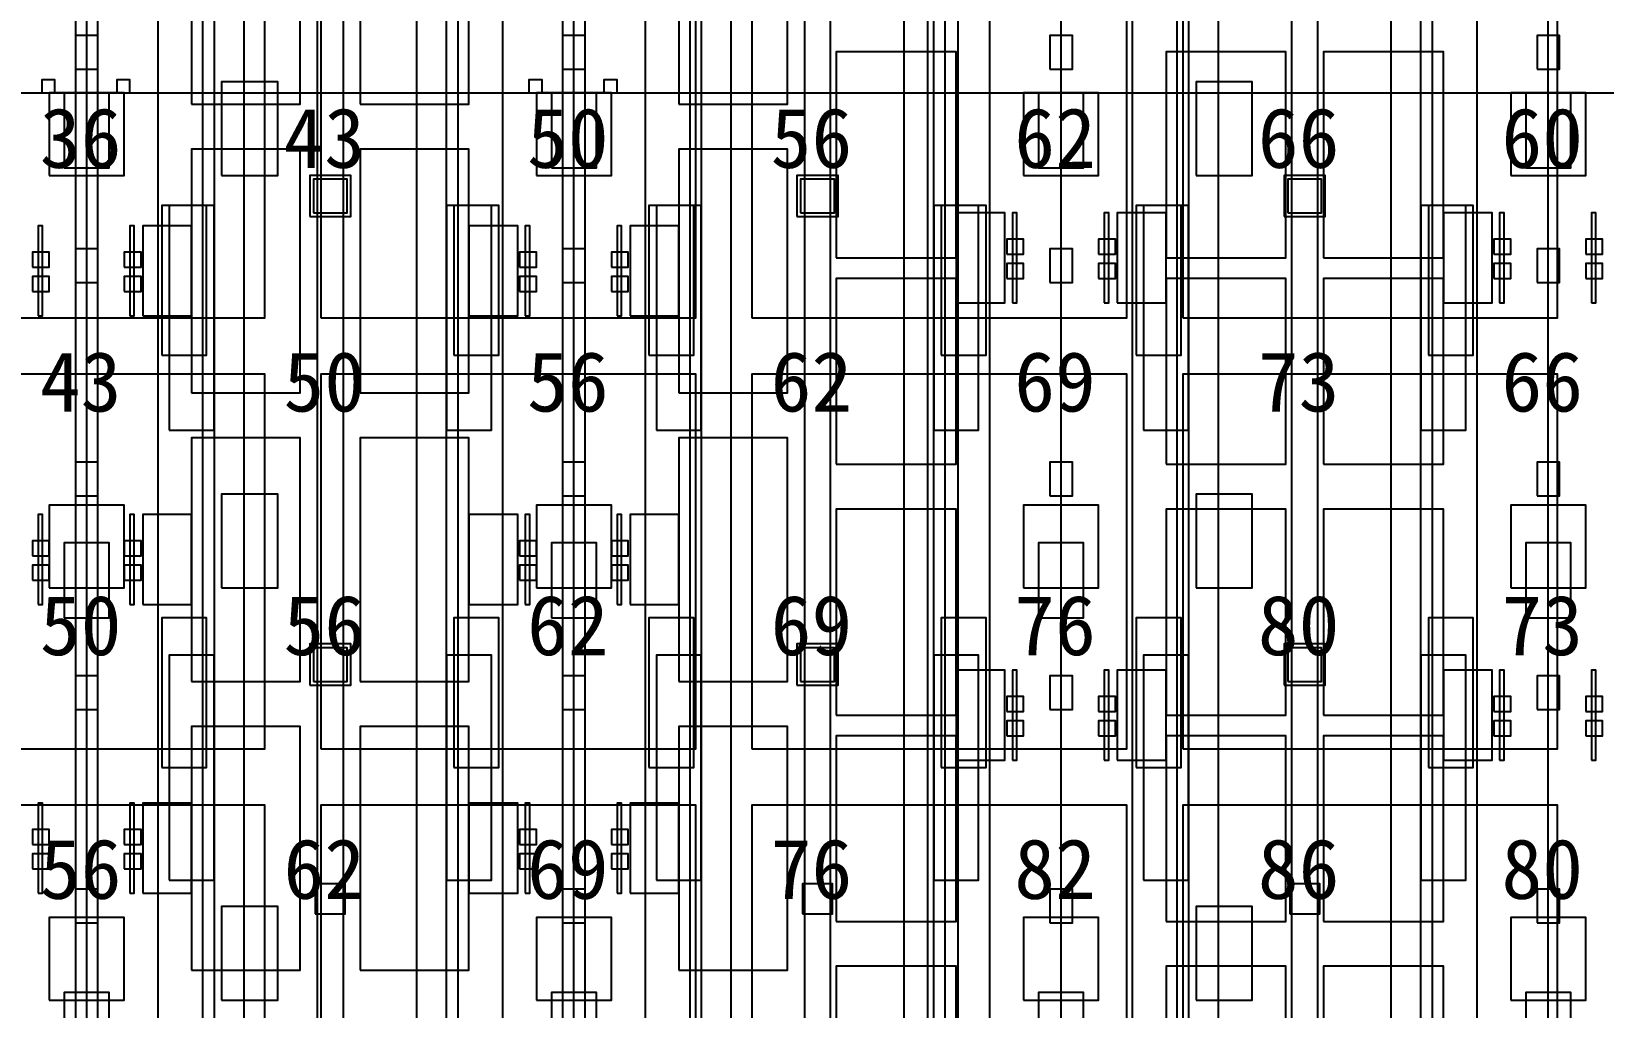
# Model space of a CAD drawing. Header units: metres. Extents: x -1640 to 1560, y -268 to 2338.
# Drawn here: x -243.22 to -201.28, y 1678.6 to 1704.64 of the extents above; entities that cross this region are included whole.
import ezdxf

# ---------------------------------------------------------------- set-up
doc = ezdxf.new("R2010")
doc.units = ezdxf.units.M
for name, color, linetype in [('1F_CHL', 4, 'Continuous'), ('1F_PUMP', 2, 'Continuous'), ('1F_SCR', 3, 'Continuous'), ('1F_STRUCT_COLUMN', 8, 'Continuous'), ('2F_CSF_LATERAL_RACK_CONCEPT', 9, 'Continuous'), ('2F_RFG', 5, 'Continuous'), ('2F_STRUCT_COLUMN', 8, 'Continuous'), ('2F_VMB', 6, 'Continuous'), ('3F_CLEANROOM_OVERHEAD_PIPE_DUCT_CONCEPT', 9, 'Continuous'), ('3F_CVD', 3, 'Continuous'), ('3F_EHS_EGRESS_DIST_M', 2, 'Continuous'), ('3F_FOUP', 5, 'Continuous'), ('3F_OHT', 9, 'Continuous'), ('3F_OHTV', 1, 'Continuous'), ('3F_PHOTO', 1, 'Continuous'), ('3F_STRUCT_COLUMN', 8, 'Continuous'), ('3F_TBAR', 6, 'Continuous'), ('4F_FFU', 1, 'Continuous'), ('4F_STRUCT_PLENUM_TRUSS_CONCEPT', 9, 'Continuous'), ('5F_CHL', 4, 'Continuous'), ('5F_PUMP', 2, 'Continuous'), ('5F_SCR', 3, 'Continuous'), ('5F_STRUCT_COLUMN', 8, 'Continuous'), ('6F_CSF_LATERAL_RACK_CONCEPT', 9, 'Continuous'), ('6F_RFG', 5, 'Continuous'), ('6F_STRUCT_COLUMN', 8, 'Continuous'), ('6F_VMB', 6, 'Continuous'), ('7F_CLEANROOM_OVERHEAD_PIPE_DUCT_CONCEPT', 9, 'Continuous'), ('7F_CVD', 3, 'Continuous'), ('7F_EHS_EGRESS_DIST_M', 2, 'Continuous'), ('7F_FOUP', 5, 'Continuous'), ('7F_OHT', 9, 'Continuous'), ('7F_OHTV', 1, 'Continuous'), ('7F_PHOTO', 1, 'Continuous'), ('7F_STRUCT_COLUMN', 8, 'Continuous'), ('7F_TBAR', 6, 'Continuous'), ('8F_FFU', 1, 'Continuous'), ('8F_STRUCT_PLENUM_TRUSS_CONCEPT', 9, 'Continuous'), ('EHS_GAS_SUPPLY', 3, 'Continuous'), ('EHS_PROCESS_EXHAUST', 1, 'Continuous'), ('EHS_TREATED_EXHAUST', 30, 'Continuous'), ('UTIL_GAS.SPEC_CONCEPT', 3, 'Continuous'), ('UTIL_PCW.R_CONCEPT', 1, 'Continuous'), ('UTIL_PCW.S_CONCEPT', 6, 'Continuous')]:
    doc.layers.add(name, color=color, linetype=linetype)

msp = doc.modelspace()

# ---------------------------------------------------------------- linework, layer by layer
at = {"layer": '1F_CHL'}
for points in [[(-238.15, 1700.8), (-236.65, 1700.8), (-236.65, 1703.3), (-238.15, 1703.3)], [(-212.15, 1700.8), (-210.65, 1700.8), (-210.65, 1703.3), (-212.15, 1703.3)], [(-238.15, 1689.8), (-236.65, 1689.8), (-236.65, 1692.3), (-238.15, 1692.3)], [(-212.15, 1689.8), (-210.65, 1689.8), (-210.65, 1692.3), (-212.15, 1692.3)], [(-238.15, 1678.8), (-236.65, 1678.8), (-236.65, 1681.3), (-238.15, 1681.3)], [(-212.15, 1678.8), (-210.65, 1678.8), (-210.65, 1681.3), (-212.15, 1681.3)]]:
    msp.add_lwpolyline(points, close=True, dxfattribs=at)
at = {"layer": '1F_PUMP'}
for points in [[(-239.75, 1696), (-238.55, 1696), (-238.55, 1700), (-239.75, 1700)], [(-231.95, 1696), (-230.75, 1696), (-230.75, 1700), (-231.95, 1700)], [(-226.75, 1696), (-225.55, 1696), (-225.55, 1700), (-226.75, 1700)], [(-218.95, 1696), (-217.75, 1696), (-217.75, 1700), (-218.95, 1700)], [(-213.75, 1696), (-212.55, 1696), (-212.55, 1700), (-213.75, 1700)], [(-205.95, 1696), (-204.75, 1696), (-204.75, 1700), (-205.95, 1700)], [(-239.75, 1685), (-238.55, 1685), (-238.55, 1689), (-239.75, 1689)], [(-231.95, 1685), (-230.75, 1685), (-230.75, 1689), (-231.95, 1689)], [(-226.75, 1685), (-225.55, 1685), (-225.55, 1689), (-226.75, 1689)], [(-218.95, 1685), (-217.75, 1685), (-217.75, 1689), (-218.95, 1689)], [(-213.75, 1685), (-212.55, 1685), (-212.55, 1689), (-213.75, 1689)], [(-205.95, 1685), (-204.75, 1685), (-204.75, 1689), (-205.95, 1689)]]:
    msp.add_lwpolyline(points, close=True, dxfattribs=at)
at = {"layer": '1F_SCR'}
for points in [[(-242.75, 1700.8), (-240.75, 1700.8), (-240.75, 1703), (-242.75, 1703)], [(-229.75, 1700.8), (-227.75, 1700.8), (-227.75, 1703), (-229.75, 1703)], [(-216.75, 1700.8), (-214.75, 1700.8), (-214.75, 1703), (-216.75, 1703)], [(-203.75, 1700.8), (-201.75, 1700.8), (-201.75, 1703), (-203.75, 1703)], [(-242.75, 1689.8), (-240.75, 1689.8), (-240.75, 1692), (-242.75, 1692)], [(-229.75, 1689.8), (-227.75, 1689.8), (-227.75, 1692), (-229.75, 1692)], [(-216.75, 1689.8), (-214.75, 1689.8), (-214.75, 1692), (-216.75, 1692)], [(-203.75, 1689.8), (-201.75, 1689.8), (-201.75, 1692), (-203.75, 1692)], [(-242.75, 1678.8), (-240.75, 1678.8), (-240.75, 1681), (-242.75, 1681)], [(-229.75, 1678.8), (-227.75, 1678.8), (-227.75, 1681), (-229.75, 1681)], [(-216.75, 1678.8), (-214.75, 1678.8), (-214.75, 1681), (-216.75, 1681)], [(-203.75, 1678.8), (-201.75, 1678.8), (-201.75, 1681), (-203.75, 1681)]]:
    msp.add_lwpolyline(points, close=True, dxfattribs=at)
at = {"layer": '1F_STRUCT_COLUMN'}
for points in [[(-235.8, 1699.7), (-234.7, 1699.7), (-234.7, 1700.8), (-235.8, 1700.8)], [(-222.8, 1699.7), (-221.7, 1699.7), (-221.7, 1700.8), (-222.8, 1700.8)], [(-209.8, 1699.7), (-208.7, 1699.7), (-208.7, 1700.8), (-209.8, 1700.8)], [(-235.8, 1687.2), (-234.7, 1687.2), (-234.7, 1688.3), (-235.8, 1688.3)], [(-222.8, 1687.2), (-221.7, 1687.2), (-221.7, 1688.3), (-222.8, 1688.3)], [(-209.8, 1687.2), (-208.7, 1687.2), (-208.7, 1688.3), (-209.8, 1688.3)]]:
    msp.add_lwpolyline(points, close=True, dxfattribs=at)
at = {"layer": '2F_CSF_LATERAL_RACK_CONCEPT'}
for points in [[(-238.35, 1573), (-237.55, 1573), (-237.55, 1719), (-238.35, 1719)], [(-232.95, 1573), (-232.15, 1573), (-232.15, 1719), (-232.95, 1719)], [(-225.35, 1573), (-224.55, 1573), (-224.55, 1719), (-225.35, 1719)], [(-219.95, 1573), (-219.15, 1573), (-219.15, 1719), (-219.95, 1719)], [(-212.35, 1573), (-211.55, 1573), (-211.55, 1719), (-212.35, 1719)], [(-206.95, 1573), (-206.15, 1573), (-206.15, 1719), (-206.95, 1719)]]:
    msp.add_lwpolyline(points, close=True, dxfattribs=at)
at = {"layer": '2F_RFG'}
for points in [[(-239.55, 1694), (-238.35, 1694), (-238.35, 1700), (-239.55, 1700)], [(-232.15, 1694), (-230.95, 1694), (-230.95, 1700), (-232.15, 1700)], [(-226.55, 1694), (-225.35, 1694), (-225.35, 1700), (-226.55, 1700)], [(-219.15, 1694), (-217.95, 1694), (-217.95, 1700), (-219.15, 1700)], [(-213.55, 1694), (-212.35, 1694), (-212.35, 1700), (-213.55, 1700)], [(-206.15, 1694), (-204.95, 1694), (-204.95, 1700), (-206.15, 1700)], [(-239.55, 1682), (-238.35, 1682), (-238.35, 1688), (-239.55, 1688)], [(-232.15, 1682), (-230.95, 1682), (-230.95, 1688), (-232.15, 1688)], [(-226.55, 1682), (-225.35, 1682), (-225.35, 1688), (-226.55, 1688)], [(-219.15, 1682), (-217.95, 1682), (-217.95, 1688), (-219.15, 1688)], [(-213.55, 1682), (-212.35, 1682), (-212.35, 1688), (-213.55, 1688)], [(-206.15, 1682), (-204.95, 1682), (-204.95, 1688), (-206.15, 1688)]]:
    msp.add_lwpolyline(points, close=True, dxfattribs=at)
at = {"layer": '2F_STRUCT_COLUMN'}
for points in [[(-235.7, 1699.8), (-234.8, 1699.8), (-234.8, 1700.7), (-235.7, 1700.7)], [(-222.7, 1699.8), (-221.8, 1699.8), (-221.8, 1700.7), (-222.7, 1700.7)], [(-209.7, 1699.8), (-208.8, 1699.8), (-208.8, 1700.7), (-209.7, 1700.7)], [(-235.7, 1687.3), (-234.8, 1687.3), (-234.8, 1688.2), (-235.7, 1688.2)], [(-222.7, 1687.3), (-221.8, 1687.3), (-221.8, 1688.2), (-222.7, 1688.2)], [(-209.7, 1687.3), (-208.8, 1687.3), (-208.8, 1688.2), (-209.7, 1688.2)]]:
    msp.add_lwpolyline(points, close=True, dxfattribs=at)
at = {"layer": '2F_VMB'}
for points in [[(-242.35, 1701), (-241.15, 1701), (-241.15, 1703), (-242.35, 1703)], [(-229.35, 1701), (-228.15, 1701), (-228.15, 1703), (-229.35, 1703)], [(-216.35, 1701), (-215.15, 1701), (-215.15, 1703), (-216.35, 1703)], [(-203.35, 1701), (-202.15, 1701), (-202.15, 1703), (-203.35, 1703)], [(-242.35, 1689), (-241.15, 1689), (-241.15, 1691), (-242.35, 1691)], [(-229.35, 1689), (-228.15, 1689), (-228.15, 1691), (-229.35, 1691)], [(-216.35, 1689), (-215.15, 1689), (-215.15, 1691), (-216.35, 1691)], [(-203.35, 1689), (-202.15, 1689), (-202.15, 1691), (-203.35, 1691)], [(-242.35, 1677), (-241.15, 1677), (-241.15, 1679), (-242.35, 1679)], [(-229.35, 1677), (-228.15, 1677), (-228.15, 1679), (-229.35, 1679)], [(-216.35, 1677), (-215.15, 1677), (-215.15, 1679), (-216.35, 1679)], [(-203.35, 1677), (-202.15, 1677), (-202.15, 1679), (-203.35, 1679)]]:
    msp.add_lwpolyline(points, close=True, dxfattribs=at)
at = {"layer": '3F_CLEANROOM_OVERHEAD_PIPE_DUCT_CONCEPT'}
for points in [[(-239.85, 1572), (-238.65, 1572), (-238.65, 1720), (-239.85, 1720)], [(-231.85, 1572), (-230.65, 1572), (-230.65, 1720), (-231.85, 1720)], [(-226.85, 1572), (-225.65, 1572), (-225.65, 1720), (-226.85, 1720)], [(-218.85, 1572), (-217.65, 1572), (-217.65, 1720), (-218.85, 1720)], [(-213.85, 1572), (-212.65, 1572), (-212.65, 1720), (-213.85, 1720)], [(-205.85, 1572), (-204.65, 1572), (-204.65, 1720), (-205.85, 1720)]]:
    msp.add_lwpolyline(points, close=True, dxfattribs=at)
at = {"layer": '3F_CVD'}
for points in [[(-238.95, 1702.7), (-236.05, 1702.7), (-236.05, 1709.2), (-238.95, 1709.2)], [(-234.45, 1702.7), (-231.55, 1702.7), (-231.55, 1709.2), (-234.45, 1709.2)], [(-225.95, 1702.7), (-223.05, 1702.7), (-223.05, 1709.2), (-225.95, 1709.2)], [(-238.95, 1695), (-236.05, 1695), (-236.05, 1701.5), (-238.95, 1701.5)], [(-234.45, 1695), (-231.55, 1695), (-231.55, 1701.5), (-234.45, 1701.5)], [(-225.95, 1695), (-223.05, 1695), (-223.05, 1701.5), (-225.95, 1701.5)], [(-240.25, 1697.05), (-238.95, 1697.05), (-238.95, 1699.45), (-240.25, 1699.45)], [(-231.55, 1697.05), (-230.25, 1697.05), (-230.25, 1699.45), (-231.55, 1699.45)], [(-227.25, 1697.05), (-225.95, 1697.05), (-225.95, 1699.45), (-227.25, 1699.45)], [(-238.95, 1687.3), (-236.05, 1687.3), (-236.05, 1693.8), (-238.95, 1693.8)], [(-234.45, 1687.3), (-231.55, 1687.3), (-231.55, 1693.8), (-234.45, 1693.8)], [(-225.95, 1687.3), (-223.05, 1687.3), (-223.05, 1693.8), (-225.95, 1693.8)], [(-240.25, 1689.35), (-238.95, 1689.35), (-238.95, 1691.75), (-240.25, 1691.75)], [(-231.55, 1689.35), (-230.25, 1689.35), (-230.25, 1691.75), (-231.55, 1691.75)], [(-227.25, 1689.35), (-225.95, 1689.35), (-225.95, 1691.75), (-227.25, 1691.75)], [(-238.95, 1679.6), (-236.05, 1679.6), (-236.05, 1686.1), (-238.95, 1686.1)], [(-234.45, 1679.6), (-231.55, 1679.6), (-231.55, 1686.1), (-234.45, 1686.1)], [(-225.95, 1679.6), (-223.05, 1679.6), (-223.05, 1686.1), (-225.95, 1686.1)], [(-240.25, 1681.65), (-238.95, 1681.65), (-238.95, 1684.05), (-240.25, 1684.05)], [(-231.55, 1681.65), (-230.25, 1681.65), (-230.25, 1684.05), (-231.55, 1684.05)], [(-227.25, 1681.65), (-225.95, 1681.65), (-225.95, 1684.05), (-227.25, 1684.05)]]:
    msp.add_lwpolyline(points, close=True, dxfattribs=at)
at = {"layer": '3F_FOUP'}
for points in [[(-217.2, 1698.7), (-216.75, 1698.7), (-216.75, 1699.1), (-217.2, 1699.1)], [(-214.75, 1698.7), (-214.3, 1698.7), (-214.3, 1699.1), (-214.75, 1699.1)], [(-204.2, 1698.7), (-203.75, 1698.7), (-203.75, 1699.1), (-204.2, 1699.1)], [(-201.75, 1698.7), (-201.3, 1698.7), (-201.3, 1699.1), (-201.75, 1699.1)], [(-243.2, 1698.35), (-242.75, 1698.35), (-242.75, 1698.75), (-243.2, 1698.75)], [(-240.75, 1698.35), (-240.3, 1698.35), (-240.3, 1698.75), (-240.75, 1698.75)], [(-230.2, 1698.35), (-229.75, 1698.35), (-229.75, 1698.75), (-230.2, 1698.75)], [(-227.75, 1698.35), (-227.3, 1698.35), (-227.3, 1698.75), (-227.75, 1698.75)], [(-217.2, 1698.05), (-216.75, 1698.05), (-216.75, 1698.45), (-217.2, 1698.45)], [(-214.75, 1698.05), (-214.3, 1698.05), (-214.3, 1698.45), (-214.75, 1698.45)], [(-204.2, 1698.05), (-203.75, 1698.05), (-203.75, 1698.45), (-204.2, 1698.45)], [(-201.75, 1698.05), (-201.3, 1698.05), (-201.3, 1698.45), (-201.75, 1698.45)], [(-243.2, 1697.7), (-242.75, 1697.7), (-242.75, 1698.1), (-243.2, 1698.1)], [(-240.75, 1697.7), (-240.3, 1697.7), (-240.3, 1698.1), (-240.75, 1698.1)], [(-230.2, 1697.7), (-229.75, 1697.7), (-229.75, 1698.1), (-230.2, 1698.1)], [(-227.75, 1697.7), (-227.3, 1697.7), (-227.3, 1698.1), (-227.75, 1698.1)], [(-243.2, 1690.65), (-242.75, 1690.65), (-242.75, 1691.05), (-243.2, 1691.05)], [(-240.75, 1690.65), (-240.3, 1690.65), (-240.3, 1691.05), (-240.75, 1691.05)], [(-230.2, 1690.65), (-229.75, 1690.65), (-229.75, 1691.05), (-230.2, 1691.05)], [(-227.75, 1690.65), (-227.3, 1690.65), (-227.3, 1691.05), (-227.75, 1691.05)], [(-243.2, 1690), (-242.75, 1690), (-242.75, 1690.4), (-243.2, 1690.4)], [(-240.75, 1690), (-240.3, 1690), (-240.3, 1690.4), (-240.75, 1690.4)], [(-230.2, 1690), (-229.75, 1690), (-229.75, 1690.4), (-230.2, 1690.4)], [(-227.75, 1690), (-227.3, 1690), (-227.3, 1690.4), (-227.75, 1690.4)], [(-217.2, 1686.5), (-216.75, 1686.5), (-216.75, 1686.9), (-217.2, 1686.9)], [(-214.75, 1686.5), (-214.3, 1686.5), (-214.3, 1686.9), (-214.75, 1686.9)], [(-204.2, 1686.5), (-203.75, 1686.5), (-203.75, 1686.9), (-204.2, 1686.9)], [(-201.75, 1686.5), (-201.3, 1686.5), (-201.3, 1686.9), (-201.75, 1686.9)], [(-217.2, 1685.85), (-216.75, 1685.85), (-216.75, 1686.25), (-217.2, 1686.25)], [(-214.75, 1685.85), (-214.3, 1685.85), (-214.3, 1686.25), (-214.75, 1686.25)], [(-204.2, 1685.85), (-203.75, 1685.85), (-203.75, 1686.25), (-204.2, 1686.25)], [(-201.75, 1685.85), (-201.3, 1685.85), (-201.3, 1686.25), (-201.75, 1686.25)], [(-243.2, 1682.95), (-242.75, 1682.95), (-242.75, 1683.35), (-243.2, 1683.35)], [(-240.75, 1682.95), (-240.3, 1682.95), (-240.3, 1683.35), (-240.75, 1683.35)], [(-230.2, 1682.95), (-229.75, 1682.95), (-229.75, 1683.35), (-230.2, 1683.35)], [(-227.75, 1682.95), (-227.3, 1682.95), (-227.3, 1683.35), (-227.75, 1683.35)], [(-243.2, 1682.3), (-242.75, 1682.3), (-242.75, 1682.7), (-243.2, 1682.7)], [(-240.75, 1682.3), (-240.3, 1682.3), (-240.3, 1682.7), (-240.75, 1682.7)], [(-230.2, 1682.3), (-229.75, 1682.3), (-229.75, 1682.7), (-230.2, 1682.7)], [(-227.75, 1682.3), (-227.3, 1682.3), (-227.3, 1682.7), (-227.75, 1682.7)]]:
    msp.add_lwpolyline(points, close=True, dxfattribs=at)
at = {"layer": '3F_OHT'}
for p, q in [((-241.75, 1650), (-241.75, 1720)), ((-228.75, 1650), (-228.75, 1720)), ((-215.75, 1650), (-215.75, 1720)), ((-202.75, 1650), (-202.75, 1720))]:
    msp.add_line(p, q, dxfattribs=at)
at = {"layer": '3F_OHTV'}
for points in [[(-242.05, 1703.63), (-241.45, 1703.63), (-241.45, 1704.53), (-242.05, 1704.53)], [(-229.05, 1703.63), (-228.45, 1703.63), (-228.45, 1704.53), (-229.05, 1704.53)], [(-216.05, 1703.63), (-215.45, 1703.63), (-215.45, 1704.53), (-216.05, 1704.53)], [(-203.05, 1703.63), (-202.45, 1703.63), (-202.45, 1704.53), (-203.05, 1704.53)], [(-242.05, 1697.94), (-241.45, 1697.94), (-241.45, 1698.84), (-242.05, 1698.84)], [(-229.05, 1697.94), (-228.45, 1697.94), (-228.45, 1698.84), (-229.05, 1698.84)], [(-216.05, 1697.94), (-215.45, 1697.94), (-215.45, 1698.84), (-216.05, 1698.84)], [(-203.05, 1697.94), (-202.45, 1697.94), (-202.45, 1698.84), (-203.05, 1698.84)], [(-242.05, 1692.25), (-241.45, 1692.25), (-241.45, 1693.15), (-242.05, 1693.15)], [(-229.05, 1692.25), (-228.45, 1692.25), (-228.45, 1693.15), (-229.05, 1693.15)], [(-216.05, 1692.25), (-215.45, 1692.25), (-215.45, 1693.15), (-216.05, 1693.15)], [(-203.05, 1692.25), (-202.45, 1692.25), (-202.45, 1693.15), (-203.05, 1693.15)], [(-242.05, 1686.55), (-241.45, 1686.55), (-241.45, 1687.45), (-242.05, 1687.45)], [(-229.05, 1686.55), (-228.45, 1686.55), (-228.45, 1687.45), (-229.05, 1687.45)], [(-216.05, 1686.55), (-215.45, 1686.55), (-215.45, 1687.45), (-216.05, 1687.45)], [(-203.05, 1686.55), (-202.45, 1686.55), (-202.45, 1687.45), (-203.05, 1687.45)], [(-242.05, 1680.86), (-241.45, 1680.86), (-241.45, 1681.76), (-242.05, 1681.76)], [(-229.05, 1680.86), (-228.45, 1680.86), (-228.45, 1681.76), (-229.05, 1681.76)], [(-216.05, 1680.86), (-215.45, 1680.86), (-215.45, 1681.76), (-216.05, 1681.76)], [(-203.05, 1680.86), (-202.45, 1680.86), (-202.45, 1681.76), (-203.05, 1681.76)]]:
    msp.add_lwpolyline(points, close=True, dxfattribs=at)
at = {"layer": '3F_PHOTO'}
for points in [[(-221.75, 1698.6), (-218.55, 1698.6), (-218.55, 1704.1), (-221.75, 1704.1)], [(-212.95, 1698.6), (-209.75, 1698.6), (-209.75, 1704.1), (-212.95, 1704.1)], [(-208.75, 1698.6), (-205.55, 1698.6), (-205.55, 1704.1), (-208.75, 1704.1)], [(-218.55, 1697.4), (-217.25, 1697.4), (-217.25, 1699.8), (-218.55, 1699.8)], [(-214.25, 1697.4), (-212.95, 1697.4), (-212.95, 1699.8), (-214.25, 1699.8)], [(-205.55, 1697.4), (-204.25, 1697.4), (-204.25, 1699.8), (-205.55, 1699.8)], [(-221.75, 1693.1), (-218.55, 1693.1), (-218.55, 1698.05), (-221.75, 1698.05)], [(-212.95, 1693.1), (-209.75, 1693.1), (-209.75, 1698.05), (-212.95, 1698.05)], [(-208.75, 1693.1), (-205.55, 1693.1), (-205.55, 1698.05), (-208.75, 1698.05)], [(-221.75, 1686.4), (-218.55, 1686.4), (-218.55, 1691.9), (-221.75, 1691.9)], [(-212.95, 1686.4), (-209.75, 1686.4), (-209.75, 1691.9), (-212.95, 1691.9)], [(-208.75, 1686.4), (-205.55, 1686.4), (-205.55, 1691.9), (-208.75, 1691.9)], [(-218.55, 1685.2), (-217.25, 1685.2), (-217.25, 1687.6), (-218.55, 1687.6)], [(-214.25, 1685.2), (-212.95, 1685.2), (-212.95, 1687.6), (-214.25, 1687.6)], [(-205.55, 1685.2), (-204.25, 1685.2), (-204.25, 1687.6), (-205.55, 1687.6)], [(-221.75, 1680.9), (-218.55, 1680.9), (-218.55, 1685.85), (-221.75, 1685.85)], [(-212.95, 1680.9), (-209.75, 1680.9), (-209.75, 1685.85), (-212.95, 1685.85)], [(-208.75, 1680.9), (-205.55, 1680.9), (-205.55, 1685.85), (-208.75, 1685.85)], [(-221.75, 1674.2), (-218.55, 1674.2), (-218.55, 1679.7), (-221.75, 1679.7)], [(-212.95, 1674.2), (-209.75, 1674.2), (-209.75, 1679.7), (-212.95, 1679.7)], [(-208.75, 1674.2), (-205.55, 1674.2), (-205.55, 1679.7), (-208.75, 1679.7)]]:
    msp.add_lwpolyline(points, close=True, dxfattribs=at)
at = {"layer": '3F_STRUCT_COLUMN'}
for points in [[(-235.65, 1681.1), (-234.85, 1681.1), (-234.85, 1681.9), (-235.65, 1681.9)], [(-222.65, 1681.1), (-221.85, 1681.1), (-221.85, 1681.9), (-222.65, 1681.9)], [(-209.65, 1681.1), (-208.85, 1681.1), (-208.85, 1681.9), (-209.65, 1681.9)]]:
    msp.add_lwpolyline(points, close=True, dxfattribs=at)
at = {"layer": '3F_TBAR'}
for points in [[(-243.05, 1697.05), (-242.93, 1697.05), (-242.93, 1699.45), (-243.05, 1699.45)], [(-240.6, 1697.05), (-240.48, 1697.05), (-240.48, 1699.45), (-240.6, 1699.45)], [(-230.05, 1697.05), (-229.93, 1697.05), (-229.93, 1699.45), (-230.05, 1699.45)], [(-227.6, 1697.05), (-227.48, 1697.05), (-227.48, 1699.45), (-227.6, 1699.45)], [(-217.05, 1697.4), (-216.93, 1697.4), (-216.93, 1699.8), (-217.05, 1699.8)], [(-214.6, 1697.4), (-214.48, 1697.4), (-214.48, 1699.8), (-214.6, 1699.8)], [(-204.05, 1697.4), (-203.93, 1697.4), (-203.93, 1699.8), (-204.05, 1699.8)], [(-201.6, 1697.4), (-201.48, 1697.4), (-201.48, 1699.8), (-201.6, 1699.8)], [(-243.05, 1689.35), (-242.93, 1689.35), (-242.93, 1691.75), (-243.05, 1691.75)], [(-240.6, 1689.35), (-240.48, 1689.35), (-240.48, 1691.75), (-240.6, 1691.75)], [(-230.05, 1689.35), (-229.93, 1689.35), (-229.93, 1691.75), (-230.05, 1691.75)], [(-227.6, 1689.35), (-227.48, 1689.35), (-227.48, 1691.75), (-227.6, 1691.75)], [(-217.05, 1685.2), (-216.93, 1685.2), (-216.93, 1687.6), (-217.05, 1687.6)], [(-214.6, 1685.2), (-214.48, 1685.2), (-214.48, 1687.6), (-214.6, 1687.6)], [(-204.05, 1685.2), (-203.93, 1685.2), (-203.93, 1687.6), (-204.05, 1687.6)], [(-201.6, 1685.2), (-201.48, 1685.2), (-201.48, 1687.6), (-201.6, 1687.6)], [(-243.05, 1681.65), (-242.93, 1681.65), (-242.93, 1684.05), (-243.05, 1684.05)], [(-240.6, 1681.65), (-240.48, 1681.65), (-240.48, 1684.05), (-240.6, 1684.05)], [(-230.05, 1681.65), (-229.93, 1681.65), (-229.93, 1684.05), (-230.05, 1684.05)], [(-227.6, 1681.65), (-227.48, 1681.65), (-227.48, 1684.05), (-227.6, 1684.05)]]:
    msp.add_lwpolyline(points, close=True, dxfattribs=at)
at = {"layer": '4F_FFU'}
for points in [[(-247, 1697), (-237, 1697), (-237, 1707), (-247, 1707)], [(-235.5, 1697), (-225.5, 1697), (-225.5, 1707), (-235.5, 1707)], [(-224, 1697), (-214, 1697), (-214, 1707), (-224, 1707)], [(-212.5, 1697), (-202.5, 1697), (-202.5, 1707), (-212.5, 1707)], [(-247, 1685.5), (-237, 1685.5), (-237, 1695.5), (-247, 1695.5)], [(-235.5, 1685.5), (-225.5, 1685.5), (-225.5, 1695.5), (-235.5, 1695.5)], [(-224, 1685.5), (-214, 1685.5), (-214, 1695.5), (-224, 1695.5)], [(-212.5, 1685.5), (-202.5, 1685.5), (-202.5, 1695.5), (-212.5, 1695.5)], [(-247, 1674), (-237, 1674), (-237, 1684), (-247, 1684)], [(-235.5, 1674), (-225.5, 1674), (-225.5, 1684), (-235.5, 1684)], [(-224, 1674), (-214, 1674), (-214, 1684), (-224, 1684)], [(-212.5, 1674), (-202.5, 1674), (-202.5, 1684), (-212.5, 1684)]]:
    msp.add_lwpolyline(points, close=True, dxfattribs=at)
at = {"layer": '4F_STRUCT_PLENUM_TRUSS_CONCEPT'}
for points in [[(-235.6, 1569), (-234.9, 1569), (-234.9, 1723), (-235.6, 1723)], [(-222.6, 1569), (-221.9, 1569), (-221.9, 1723), (-222.6, 1723)], [(-209.6, 1569), (-208.9, 1569), (-208.9, 1723), (-209.6, 1723)]]:
    msp.add_lwpolyline(points, close=True, dxfattribs=at)
at = {"layer": '5F_CHL'}
for points in [[(-238.15, 1700.8), (-236.65, 1700.8), (-236.65, 1703.3), (-238.15, 1703.3)], [(-212.15, 1700.8), (-210.65, 1700.8), (-210.65, 1703.3), (-212.15, 1703.3)], [(-238.15, 1689.8), (-236.65, 1689.8), (-236.65, 1692.3), (-238.15, 1692.3)], [(-212.15, 1689.8), (-210.65, 1689.8), (-210.65, 1692.3), (-212.15, 1692.3)], [(-238.15, 1678.8), (-236.65, 1678.8), (-236.65, 1681.3), (-238.15, 1681.3)], [(-212.15, 1678.8), (-210.65, 1678.8), (-210.65, 1681.3), (-212.15, 1681.3)]]:
    msp.add_lwpolyline(points, close=True, dxfattribs=at)
at = {"layer": '5F_PUMP'}
for points in [[(-239.75, 1696), (-238.55, 1696), (-238.55, 1700), (-239.75, 1700)], [(-231.95, 1696), (-230.75, 1696), (-230.75, 1700), (-231.95, 1700)], [(-226.75, 1696), (-225.55, 1696), (-225.55, 1700), (-226.75, 1700)], [(-218.95, 1696), (-217.75, 1696), (-217.75, 1700), (-218.95, 1700)], [(-213.75, 1696), (-212.55, 1696), (-212.55, 1700), (-213.75, 1700)], [(-205.95, 1696), (-204.75, 1696), (-204.75, 1700), (-205.95, 1700)], [(-239.75, 1685), (-238.55, 1685), (-238.55, 1689), (-239.75, 1689)], [(-231.95, 1685), (-230.75, 1685), (-230.75, 1689), (-231.95, 1689)], [(-226.75, 1685), (-225.55, 1685), (-225.55, 1689), (-226.75, 1689)], [(-218.95, 1685), (-217.75, 1685), (-217.75, 1689), (-218.95, 1689)], [(-213.75, 1685), (-212.55, 1685), (-212.55, 1689), (-213.75, 1689)], [(-205.95, 1685), (-204.75, 1685), (-204.75, 1689), (-205.95, 1689)]]:
    msp.add_lwpolyline(points, close=True, dxfattribs=at)
at = {"layer": '5F_SCR'}
for points in [[(-242.75, 1700.8), (-240.75, 1700.8), (-240.75, 1703), (-242.75, 1703)], [(-229.75, 1700.8), (-227.75, 1700.8), (-227.75, 1703), (-229.75, 1703)], [(-216.75, 1700.8), (-214.75, 1700.8), (-214.75, 1703), (-216.75, 1703)], [(-203.75, 1700.8), (-201.75, 1700.8), (-201.75, 1703), (-203.75, 1703)], [(-242.75, 1689.8), (-240.75, 1689.8), (-240.75, 1692), (-242.75, 1692)], [(-229.75, 1689.8), (-227.75, 1689.8), (-227.75, 1692), (-229.75, 1692)], [(-216.75, 1689.8), (-214.75, 1689.8), (-214.75, 1692), (-216.75, 1692)], [(-203.75, 1689.8), (-201.75, 1689.8), (-201.75, 1692), (-203.75, 1692)], [(-242.75, 1678.8), (-240.75, 1678.8), (-240.75, 1681), (-242.75, 1681)], [(-229.75, 1678.8), (-227.75, 1678.8), (-227.75, 1681), (-229.75, 1681)], [(-216.75, 1678.8), (-214.75, 1678.8), (-214.75, 1681), (-216.75, 1681)], [(-203.75, 1678.8), (-201.75, 1678.8), (-201.75, 1681), (-203.75, 1681)]]:
    msp.add_lwpolyline(points, close=True, dxfattribs=at)
at = {"layer": '5F_STRUCT_COLUMN'}
for points in [[(-235.8, 1699.7), (-234.7, 1699.7), (-234.7, 1700.8), (-235.8, 1700.8)], [(-222.8, 1699.7), (-221.7, 1699.7), (-221.7, 1700.8), (-222.8, 1700.8)], [(-209.8, 1699.7), (-208.7, 1699.7), (-208.7, 1700.8), (-209.8, 1700.8)], [(-235.8, 1687.2), (-234.7, 1687.2), (-234.7, 1688.3), (-235.8, 1688.3)], [(-222.8, 1687.2), (-221.7, 1687.2), (-221.7, 1688.3), (-222.8, 1688.3)], [(-209.8, 1687.2), (-208.7, 1687.2), (-208.7, 1688.3), (-209.8, 1688.3)]]:
    msp.add_lwpolyline(points, close=True, dxfattribs=at)
at = {"layer": '6F_CSF_LATERAL_RACK_CONCEPT'}
for points in [[(-238.35, 1573), (-237.55, 1573), (-237.55, 1719), (-238.35, 1719)], [(-232.95, 1573), (-232.15, 1573), (-232.15, 1719), (-232.95, 1719)], [(-225.35, 1573), (-224.55, 1573), (-224.55, 1719), (-225.35, 1719)], [(-219.95, 1573), (-219.15, 1573), (-219.15, 1719), (-219.95, 1719)], [(-212.35, 1573), (-211.55, 1573), (-211.55, 1719), (-212.35, 1719)], [(-206.95, 1573), (-206.15, 1573), (-206.15, 1719), (-206.95, 1719)]]:
    msp.add_lwpolyline(points, close=True, dxfattribs=at)
at = {"layer": '6F_RFG'}
for points in [[(-239.55, 1694), (-238.35, 1694), (-238.35, 1700), (-239.55, 1700)], [(-232.15, 1694), (-230.95, 1694), (-230.95, 1700), (-232.15, 1700)], [(-226.55, 1694), (-225.35, 1694), (-225.35, 1700), (-226.55, 1700)], [(-219.15, 1694), (-217.95, 1694), (-217.95, 1700), (-219.15, 1700)], [(-213.55, 1694), (-212.35, 1694), (-212.35, 1700), (-213.55, 1700)], [(-206.15, 1694), (-204.95, 1694), (-204.95, 1700), (-206.15, 1700)], [(-239.55, 1682), (-238.35, 1682), (-238.35, 1688), (-239.55, 1688)], [(-232.15, 1682), (-230.95, 1682), (-230.95, 1688), (-232.15, 1688)], [(-226.55, 1682), (-225.35, 1682), (-225.35, 1688), (-226.55, 1688)], [(-219.15, 1682), (-217.95, 1682), (-217.95, 1688), (-219.15, 1688)], [(-213.55, 1682), (-212.35, 1682), (-212.35, 1688), (-213.55, 1688)], [(-206.15, 1682), (-204.95, 1682), (-204.95, 1688), (-206.15, 1688)]]:
    msp.add_lwpolyline(points, close=True, dxfattribs=at)
at = {"layer": '6F_STRUCT_COLUMN'}
for points in [[(-235.7, 1699.8), (-234.8, 1699.8), (-234.8, 1700.7), (-235.7, 1700.7)], [(-222.7, 1699.8), (-221.8, 1699.8), (-221.8, 1700.7), (-222.7, 1700.7)], [(-209.7, 1699.8), (-208.8, 1699.8), (-208.8, 1700.7), (-209.7, 1700.7)], [(-235.7, 1687.3), (-234.8, 1687.3), (-234.8, 1688.2), (-235.7, 1688.2)], [(-222.7, 1687.3), (-221.8, 1687.3), (-221.8, 1688.2), (-222.7, 1688.2)], [(-209.7, 1687.3), (-208.8, 1687.3), (-208.8, 1688.2), (-209.7, 1688.2)]]:
    msp.add_lwpolyline(points, close=True, dxfattribs=at)
at = {"layer": '6F_VMB'}
for points in [[(-242.35, 1701), (-241.15, 1701), (-241.15, 1703), (-242.35, 1703)], [(-229.35, 1701), (-228.15, 1701), (-228.15, 1703), (-229.35, 1703)], [(-216.35, 1701), (-215.15, 1701), (-215.15, 1703), (-216.35, 1703)], [(-203.35, 1701), (-202.15, 1701), (-202.15, 1703), (-203.35, 1703)], [(-242.35, 1689), (-241.15, 1689), (-241.15, 1691), (-242.35, 1691)], [(-229.35, 1689), (-228.15, 1689), (-228.15, 1691), (-229.35, 1691)], [(-216.35, 1689), (-215.15, 1689), (-215.15, 1691), (-216.35, 1691)], [(-203.35, 1689), (-202.15, 1689), (-202.15, 1691), (-203.35, 1691)], [(-242.35, 1677), (-241.15, 1677), (-241.15, 1679), (-242.35, 1679)], [(-229.35, 1677), (-228.15, 1677), (-228.15, 1679), (-229.35, 1679)], [(-216.35, 1677), (-215.15, 1677), (-215.15, 1679), (-216.35, 1679)], [(-203.35, 1677), (-202.15, 1677), (-202.15, 1679), (-203.35, 1679)]]:
    msp.add_lwpolyline(points, close=True, dxfattribs=at)
at = {"layer": '7F_CLEANROOM_OVERHEAD_PIPE_DUCT_CONCEPT'}
for points in [[(-239.85, 1572), (-238.65, 1572), (-238.65, 1720), (-239.85, 1720)], [(-231.85, 1572), (-230.65, 1572), (-230.65, 1720), (-231.85, 1720)], [(-226.85, 1572), (-225.65, 1572), (-225.65, 1720), (-226.85, 1720)], [(-218.85, 1572), (-217.65, 1572), (-217.65, 1720), (-218.85, 1720)], [(-213.85, 1572), (-212.65, 1572), (-212.65, 1720), (-213.85, 1720)], [(-205.85, 1572), (-204.65, 1572), (-204.65, 1720), (-205.85, 1720)]]:
    msp.add_lwpolyline(points, close=True, dxfattribs=at)
at = {"layer": '7F_CVD'}
for points in [[(-238.95, 1702.7), (-236.05, 1702.7), (-236.05, 1709.2), (-238.95, 1709.2)], [(-234.45, 1702.7), (-231.55, 1702.7), (-231.55, 1709.2), (-234.45, 1709.2)], [(-225.95, 1702.7), (-223.05, 1702.7), (-223.05, 1709.2), (-225.95, 1709.2)], [(-238.95, 1695), (-236.05, 1695), (-236.05, 1701.5), (-238.95, 1701.5)], [(-234.45, 1695), (-231.55, 1695), (-231.55, 1701.5), (-234.45, 1701.5)], [(-225.95, 1695), (-223.05, 1695), (-223.05, 1701.5), (-225.95, 1701.5)], [(-240.25, 1697.05), (-238.95, 1697.05), (-238.95, 1699.45), (-240.25, 1699.45)], [(-231.55, 1697.05), (-230.25, 1697.05), (-230.25, 1699.45), (-231.55, 1699.45)], [(-227.25, 1697.05), (-225.95, 1697.05), (-225.95, 1699.45), (-227.25, 1699.45)], [(-238.95, 1687.3), (-236.05, 1687.3), (-236.05, 1693.8), (-238.95, 1693.8)], [(-234.45, 1687.3), (-231.55, 1687.3), (-231.55, 1693.8), (-234.45, 1693.8)], [(-225.95, 1687.3), (-223.05, 1687.3), (-223.05, 1693.8), (-225.95, 1693.8)], [(-240.25, 1689.35), (-238.95, 1689.35), (-238.95, 1691.75), (-240.25, 1691.75)], [(-231.55, 1689.35), (-230.25, 1689.35), (-230.25, 1691.75), (-231.55, 1691.75)], [(-227.25, 1689.35), (-225.95, 1689.35), (-225.95, 1691.75), (-227.25, 1691.75)], [(-238.95, 1679.6), (-236.05, 1679.6), (-236.05, 1686.1), (-238.95, 1686.1)], [(-234.45, 1679.6), (-231.55, 1679.6), (-231.55, 1686.1), (-234.45, 1686.1)], [(-225.95, 1679.6), (-223.05, 1679.6), (-223.05, 1686.1), (-225.95, 1686.1)], [(-240.25, 1681.65), (-238.95, 1681.65), (-238.95, 1684.05), (-240.25, 1684.05)], [(-231.55, 1681.65), (-230.25, 1681.65), (-230.25, 1684.05), (-231.55, 1684.05)], [(-227.25, 1681.65), (-225.95, 1681.65), (-225.95, 1684.05), (-227.25, 1684.05)]]:
    msp.add_lwpolyline(points, close=True, dxfattribs=at)
at = {"layer": '7F_FOUP'}
for points in [[(-217.2, 1698.7), (-216.75, 1698.7), (-216.75, 1699.1), (-217.2, 1699.1)], [(-214.75, 1698.7), (-214.3, 1698.7), (-214.3, 1699.1), (-214.75, 1699.1)], [(-204.2, 1698.7), (-203.75, 1698.7), (-203.75, 1699.1), (-204.2, 1699.1)], [(-201.75, 1698.7), (-201.3, 1698.7), (-201.3, 1699.1), (-201.75, 1699.1)], [(-243.2, 1698.35), (-242.75, 1698.35), (-242.75, 1698.75), (-243.2, 1698.75)], [(-240.75, 1698.35), (-240.3, 1698.35), (-240.3, 1698.75), (-240.75, 1698.75)], [(-230.2, 1698.35), (-229.75, 1698.35), (-229.75, 1698.75), (-230.2, 1698.75)], [(-227.75, 1698.35), (-227.3, 1698.35), (-227.3, 1698.75), (-227.75, 1698.75)], [(-217.2, 1698.05), (-216.75, 1698.05), (-216.75, 1698.45), (-217.2, 1698.45)], [(-214.75, 1698.05), (-214.3, 1698.05), (-214.3, 1698.45), (-214.75, 1698.45)], [(-204.2, 1698.05), (-203.75, 1698.05), (-203.75, 1698.45), (-204.2, 1698.45)], [(-201.75, 1698.05), (-201.3, 1698.05), (-201.3, 1698.45), (-201.75, 1698.45)], [(-243.2, 1697.7), (-242.75, 1697.7), (-242.75, 1698.1), (-243.2, 1698.1)], [(-240.75, 1697.7), (-240.3, 1697.7), (-240.3, 1698.1), (-240.75, 1698.1)], [(-230.2, 1697.7), (-229.75, 1697.7), (-229.75, 1698.1), (-230.2, 1698.1)], [(-227.75, 1697.7), (-227.3, 1697.7), (-227.3, 1698.1), (-227.75, 1698.1)], [(-243.2, 1690.65), (-242.75, 1690.65), (-242.75, 1691.05), (-243.2, 1691.05)], [(-240.75, 1690.65), (-240.3, 1690.65), (-240.3, 1691.05), (-240.75, 1691.05)], [(-230.2, 1690.65), (-229.75, 1690.65), (-229.75, 1691.05), (-230.2, 1691.05)], [(-227.75, 1690.65), (-227.3, 1690.65), (-227.3, 1691.05), (-227.75, 1691.05)], [(-243.2, 1690), (-242.75, 1690), (-242.75, 1690.4), (-243.2, 1690.4)], [(-240.75, 1690), (-240.3, 1690), (-240.3, 1690.4), (-240.75, 1690.4)], [(-230.2, 1690), (-229.75, 1690), (-229.75, 1690.4), (-230.2, 1690.4)], [(-227.75, 1690), (-227.3, 1690), (-227.3, 1690.4), (-227.75, 1690.4)], [(-217.2, 1686.5), (-216.75, 1686.5), (-216.75, 1686.9), (-217.2, 1686.9)], [(-214.75, 1686.5), (-214.3, 1686.5), (-214.3, 1686.9), (-214.75, 1686.9)], [(-204.2, 1686.5), (-203.75, 1686.5), (-203.75, 1686.9), (-204.2, 1686.9)], [(-201.75, 1686.5), (-201.3, 1686.5), (-201.3, 1686.9), (-201.75, 1686.9)], [(-217.2, 1685.85), (-216.75, 1685.85), (-216.75, 1686.25), (-217.2, 1686.25)], [(-214.75, 1685.85), (-214.3, 1685.85), (-214.3, 1686.25), (-214.75, 1686.25)], [(-204.2, 1685.85), (-203.75, 1685.85), (-203.75, 1686.25), (-204.2, 1686.25)], [(-201.75, 1685.85), (-201.3, 1685.85), (-201.3, 1686.25), (-201.75, 1686.25)], [(-243.2, 1682.95), (-242.75, 1682.95), (-242.75, 1683.35), (-243.2, 1683.35)], [(-240.75, 1682.95), (-240.3, 1682.95), (-240.3, 1683.35), (-240.75, 1683.35)], [(-230.2, 1682.95), (-229.75, 1682.95), (-229.75, 1683.35), (-230.2, 1683.35)], [(-227.75, 1682.95), (-227.3, 1682.95), (-227.3, 1683.35), (-227.75, 1683.35)], [(-243.2, 1682.3), (-242.75, 1682.3), (-242.75, 1682.7), (-243.2, 1682.7)], [(-240.75, 1682.3), (-240.3, 1682.3), (-240.3, 1682.7), (-240.75, 1682.7)], [(-230.2, 1682.3), (-229.75, 1682.3), (-229.75, 1682.7), (-230.2, 1682.7)], [(-227.75, 1682.3), (-227.3, 1682.3), (-227.3, 1682.7), (-227.75, 1682.7)]]:
    msp.add_lwpolyline(points, close=True, dxfattribs=at)
at = {"layer": '7F_OHT'}
for p, q in [((-241.75, 1650), (-241.75, 1720)), ((-228.75, 1650), (-228.75, 1720)), ((-215.75, 1650), (-215.75, 1720)), ((-202.75, 1650), (-202.75, 1720))]:
    msp.add_line(p, q, dxfattribs=at)
at = {"layer": '7F_OHTV'}
for points in [[(-242.05, 1703.63), (-241.45, 1703.63), (-241.45, 1704.53), (-242.05, 1704.53)], [(-229.05, 1703.63), (-228.45, 1703.63), (-228.45, 1704.53), (-229.05, 1704.53)], [(-216.05, 1703.63), (-215.45, 1703.63), (-215.45, 1704.53), (-216.05, 1704.53)], [(-203.05, 1703.63), (-202.45, 1703.63), (-202.45, 1704.53), (-203.05, 1704.53)], [(-242.05, 1697.94), (-241.45, 1697.94), (-241.45, 1698.84), (-242.05, 1698.84)], [(-229.05, 1697.94), (-228.45, 1697.94), (-228.45, 1698.84), (-229.05, 1698.84)], [(-216.05, 1697.94), (-215.45, 1697.94), (-215.45, 1698.84), (-216.05, 1698.84)], [(-203.05, 1697.94), (-202.45, 1697.94), (-202.45, 1698.84), (-203.05, 1698.84)], [(-242.05, 1692.25), (-241.45, 1692.25), (-241.45, 1693.15), (-242.05, 1693.15)], [(-229.05, 1692.25), (-228.45, 1692.25), (-228.45, 1693.15), (-229.05, 1693.15)], [(-216.05, 1692.25), (-215.45, 1692.25), (-215.45, 1693.15), (-216.05, 1693.15)], [(-203.05, 1692.25), (-202.45, 1692.25), (-202.45, 1693.15), (-203.05, 1693.15)], [(-242.05, 1686.55), (-241.45, 1686.55), (-241.45, 1687.45), (-242.05, 1687.45)], [(-229.05, 1686.55), (-228.45, 1686.55), (-228.45, 1687.45), (-229.05, 1687.45)], [(-216.05, 1686.55), (-215.45, 1686.55), (-215.45, 1687.45), (-216.05, 1687.45)], [(-203.05, 1686.55), (-202.45, 1686.55), (-202.45, 1687.45), (-203.05, 1687.45)], [(-242.05, 1680.86), (-241.45, 1680.86), (-241.45, 1681.76), (-242.05, 1681.76)], [(-229.05, 1680.86), (-228.45, 1680.86), (-228.45, 1681.76), (-229.05, 1681.76)], [(-216.05, 1680.86), (-215.45, 1680.86), (-215.45, 1681.76), (-216.05, 1681.76)], [(-203.05, 1680.86), (-202.45, 1680.86), (-202.45, 1681.76), (-203.05, 1681.76)]]:
    msp.add_lwpolyline(points, close=True, dxfattribs=at)
at = {"layer": '7F_PHOTO'}
for points in [[(-221.75, 1698.6), (-218.55, 1698.6), (-218.55, 1704.1), (-221.75, 1704.1)], [(-212.95, 1698.6), (-209.75, 1698.6), (-209.75, 1704.1), (-212.95, 1704.1)], [(-208.75, 1698.6), (-205.55, 1698.6), (-205.55, 1704.1), (-208.75, 1704.1)], [(-218.55, 1697.4), (-217.25, 1697.4), (-217.25, 1699.8), (-218.55, 1699.8)], [(-214.25, 1697.4), (-212.95, 1697.4), (-212.95, 1699.8), (-214.25, 1699.8)], [(-205.55, 1697.4), (-204.25, 1697.4), (-204.25, 1699.8), (-205.55, 1699.8)], [(-221.75, 1693.1), (-218.55, 1693.1), (-218.55, 1698.05), (-221.75, 1698.05)], [(-212.95, 1693.1), (-209.75, 1693.1), (-209.75, 1698.05), (-212.95, 1698.05)], [(-208.75, 1693.1), (-205.55, 1693.1), (-205.55, 1698.05), (-208.75, 1698.05)], [(-221.75, 1686.4), (-218.55, 1686.4), (-218.55, 1691.9), (-221.75, 1691.9)], [(-212.95, 1686.4), (-209.75, 1686.4), (-209.75, 1691.9), (-212.95, 1691.9)], [(-208.75, 1686.4), (-205.55, 1686.4), (-205.55, 1691.9), (-208.75, 1691.9)], [(-218.55, 1685.2), (-217.25, 1685.2), (-217.25, 1687.6), (-218.55, 1687.6)], [(-214.25, 1685.2), (-212.95, 1685.2), (-212.95, 1687.6), (-214.25, 1687.6)], [(-205.55, 1685.2), (-204.25, 1685.2), (-204.25, 1687.6), (-205.55, 1687.6)], [(-221.75, 1680.9), (-218.55, 1680.9), (-218.55, 1685.85), (-221.75, 1685.85)], [(-212.95, 1680.9), (-209.75, 1680.9), (-209.75, 1685.85), (-212.95, 1685.85)], [(-208.75, 1680.9), (-205.55, 1680.9), (-205.55, 1685.85), (-208.75, 1685.85)], [(-221.75, 1674.2), (-218.55, 1674.2), (-218.55, 1679.7), (-221.75, 1679.7)], [(-212.95, 1674.2), (-209.75, 1674.2), (-209.75, 1679.7), (-212.95, 1679.7)], [(-208.75, 1674.2), (-205.55, 1674.2), (-205.55, 1679.7), (-208.75, 1679.7)]]:
    msp.add_lwpolyline(points, close=True, dxfattribs=at)
at = {"layer": '7F_STRUCT_COLUMN'}
for points in [[(-235.65, 1681.1), (-234.85, 1681.1), (-234.85, 1681.9), (-235.65, 1681.9)], [(-222.65, 1681.1), (-221.85, 1681.1), (-221.85, 1681.9), (-222.65, 1681.9)], [(-209.65, 1681.1), (-208.85, 1681.1), (-208.85, 1681.9), (-209.65, 1681.9)]]:
    msp.add_lwpolyline(points, close=True, dxfattribs=at)
at = {"layer": '7F_TBAR'}
for points in [[(-243.05, 1697.05), (-242.93, 1697.05), (-242.93, 1699.45), (-243.05, 1699.45)], [(-240.6, 1697.05), (-240.48, 1697.05), (-240.48, 1699.45), (-240.6, 1699.45)], [(-230.05, 1697.05), (-229.93, 1697.05), (-229.93, 1699.45), (-230.05, 1699.45)], [(-227.6, 1697.05), (-227.48, 1697.05), (-227.48, 1699.45), (-227.6, 1699.45)], [(-217.05, 1697.4), (-216.93, 1697.4), (-216.93, 1699.8), (-217.05, 1699.8)], [(-214.6, 1697.4), (-214.48, 1697.4), (-214.48, 1699.8), (-214.6, 1699.8)], [(-204.05, 1697.4), (-203.93, 1697.4), (-203.93, 1699.8), (-204.05, 1699.8)], [(-201.6, 1697.4), (-201.48, 1697.4), (-201.48, 1699.8), (-201.6, 1699.8)], [(-243.05, 1689.35), (-242.93, 1689.35), (-242.93, 1691.75), (-243.05, 1691.75)], [(-240.6, 1689.35), (-240.48, 1689.35), (-240.48, 1691.75), (-240.6, 1691.75)], [(-230.05, 1689.35), (-229.93, 1689.35), (-229.93, 1691.75), (-230.05, 1691.75)], [(-227.6, 1689.35), (-227.48, 1689.35), (-227.48, 1691.75), (-227.6, 1691.75)], [(-217.05, 1685.2), (-216.93, 1685.2), (-216.93, 1687.6), (-217.05, 1687.6)], [(-214.6, 1685.2), (-214.48, 1685.2), (-214.48, 1687.6), (-214.6, 1687.6)], [(-204.05, 1685.2), (-203.93, 1685.2), (-203.93, 1687.6), (-204.05, 1687.6)], [(-201.6, 1685.2), (-201.48, 1685.2), (-201.48, 1687.6), (-201.6, 1687.6)], [(-243.05, 1681.65), (-242.93, 1681.65), (-242.93, 1684.05), (-243.05, 1684.05)], [(-240.6, 1681.65), (-240.48, 1681.65), (-240.48, 1684.05), (-240.6, 1684.05)], [(-230.05, 1681.65), (-229.93, 1681.65), (-229.93, 1684.05), (-230.05, 1684.05)], [(-227.6, 1681.65), (-227.48, 1681.65), (-227.48, 1684.05), (-227.6, 1684.05)]]:
    msp.add_lwpolyline(points, close=True, dxfattribs=at)
at = {"layer": '8F_FFU'}
for points in [[(-247, 1697), (-237, 1697), (-237, 1707), (-247, 1707)], [(-235.5, 1697), (-225.5, 1697), (-225.5, 1707), (-235.5, 1707)], [(-224, 1697), (-214, 1697), (-214, 1707), (-224, 1707)], [(-212.5, 1697), (-202.5, 1697), (-202.5, 1707), (-212.5, 1707)], [(-247, 1685.5), (-237, 1685.5), (-237, 1695.5), (-247, 1695.5)], [(-235.5, 1685.5), (-225.5, 1685.5), (-225.5, 1695.5), (-235.5, 1695.5)], [(-224, 1685.5), (-214, 1685.5), (-214, 1695.5), (-224, 1695.5)], [(-212.5, 1685.5), (-202.5, 1685.5), (-202.5, 1695.5), (-212.5, 1695.5)], [(-247, 1674), (-237, 1674), (-237, 1684), (-247, 1684)], [(-235.5, 1674), (-225.5, 1674), (-225.5, 1684), (-235.5, 1684)], [(-224, 1674), (-214, 1674), (-214, 1684), (-224, 1684)], [(-212.5, 1674), (-202.5, 1674), (-202.5, 1684), (-212.5, 1684)]]:
    msp.add_lwpolyline(points, close=True, dxfattribs=at)
at = {"layer": '8F_STRUCT_PLENUM_TRUSS_CONCEPT'}
for points in [[(-235.6, 1569), (-234.9, 1569), (-234.9, 1723), (-235.6, 1723)], [(-222.6, 1569), (-221.9, 1569), (-221.9, 1723), (-222.6, 1723)], [(-209.6, 1569), (-208.9, 1569), (-208.9, 1723), (-209.6, 1723)]]:
    msp.add_lwpolyline(points, close=True, dxfattribs=at)
at = {"layer": 'EHS_GAS_SUPPLY'}
for points in [[(-240.95, 1703), (-240.6, 1703), (-240.6, 1703.35), (-240.95, 1703.35)], [(-240.95, 1703), (-240.6, 1703), (-240.6, 1703.35), (-240.95, 1703.35)], [(-227.95, 1703), (-227.6, 1703), (-227.6, 1703.35), (-227.95, 1703.35)], [(-227.95, 1703), (-227.6, 1703), (-227.6, 1703.35), (-227.95, 1703.35)]]:
    msp.add_lwpolyline(points, close=True, dxfattribs=at)
at = {"layer": 'EHS_PROCESS_EXHAUST'}
for points in [[(-242.95, 1703), (-242.6, 1703), (-242.6, 1703.35), (-242.95, 1703.35)], [(-242.95, 1703), (-242.6, 1703), (-242.6, 1703.35), (-242.95, 1703.35)], [(-229.95, 1703), (-229.6, 1703), (-229.6, 1703.35), (-229.95, 1703.35)], [(-229.95, 1703), (-229.6, 1703), (-229.6, 1703.35), (-229.95, 1703.35)]]:
    msp.add_lwpolyline(points, close=True, dxfattribs=at)
at = {"layer": 'EHS_TREATED_EXHAUST'}
for points in [[(-242.05, 1573), (-241.45, 1573), (-241.45, 1731), (-242.05, 1731)], [(-242.05, 1573), (-241.45, 1573), (-241.45, 1731), (-242.05, 1731)], [(-229.05, 1573), (-228.45, 1573), (-228.45, 1731), (-229.05, 1731)], [(-229.05, 1573), (-228.45, 1573), (-228.45, 1731), (-229.05, 1731)]]:
    msp.add_lwpolyline(points, close=True, dxfattribs=at)
at = {"layer": 'UTIL_GAS.SPEC_CONCEPT'}
msp.add_line((-277.3, 1703), (188.3, 1703), dxfattribs=at)
msp.add_line((-277.3, 1703), (188.3, 1703), dxfattribs=at)
at = {"layer": 'UTIL_PCW.R_CONCEPT'}
msp.add_line((-218.495, 1574.78), (-218.495, 1717.23), dxfattribs=at)
msp.add_line((-218.495, 1574.78), (-218.495, 1717.23), dxfattribs=at)
at = {"layer": 'UTIL_PCW.S_CONCEPT'}
msp.add_line((-219.305, 1574.78), (-219.305, 1717.23), dxfattribs=at)
msp.add_line((-219.305, 1574.78), (-219.305, 1717.23), dxfattribs=at)

# ---------------------------------------------------------------- texts
at = {"layer": '3F_EHS_EGRESS_DIST_M'}
for s, p in [('36', (-243, 1701)), ('43', (-236.5, 1701)), ('50', (-230, 1701)), ('56', (-223.5, 1701)), ('62', (-217, 1701)), ('66', (-210.5, 1701)), ('60', (-204, 1701)), ('43', (-243, 1694.5)), ('50', (-236.5, 1694.5)), ('56', (-230, 1694.5)), ('62', (-223.5, 1694.5)), ('69', (-217, 1694.5)), ('73', (-210.5, 1694.5)), ('66', (-204, 1694.5)), ('50', (-243, 1688)), ('56', (-236.5, 1688)), ('62', (-230, 1688)), ('69', (-223.5, 1688)), ('76', (-217, 1688)), ('80', (-210.5, 1688)), ('73', (-204, 1688)), ('56', (-243, 1681.5)), ('62', (-236.5, 1681.5)), ('69', (-230, 1681.5)), ('76', (-223.5, 1681.5)), ('82', (-217, 1681.5)), ('86', (-210.5, 1681.5)), ('80', (-204, 1681.5))]:
    msp.add_text(s, height=1.6, dxfattribs=at).set_placement(p)
at = {"layer": '7F_EHS_EGRESS_DIST_M'}
for s, p in [('36', (-243, 1701)), ('43', (-236.5, 1701)), ('50', (-230, 1701)), ('56', (-223.5, 1701)), ('62', (-217, 1701)), ('66', (-210.5, 1701)), ('60', (-204, 1701)), ('43', (-243, 1694.5)), ('50', (-236.5, 1694.5)), ('56', (-230, 1694.5)), ('62', (-223.5, 1694.5)), ('69', (-217, 1694.5)), ('73', (-210.5, 1694.5)), ('66', (-204, 1694.5)), ('50', (-243, 1688)), ('56', (-236.5, 1688)), ('62', (-230, 1688)), ('69', (-223.5, 1688)), ('76', (-217, 1688)), ('80', (-210.5, 1688)), ('73', (-204, 1688)), ('56', (-243, 1681.5)), ('62', (-236.5, 1681.5)), ('69', (-230, 1681.5)), ('76', (-223.5, 1681.5)), ('82', (-217, 1681.5)), ('86', (-210.5, 1681.5)), ('80', (-204, 1681.5))]:
    msp.add_text(s, height=1.6, dxfattribs=at).set_placement(p)

doc.saveas('drawing.dxf')
